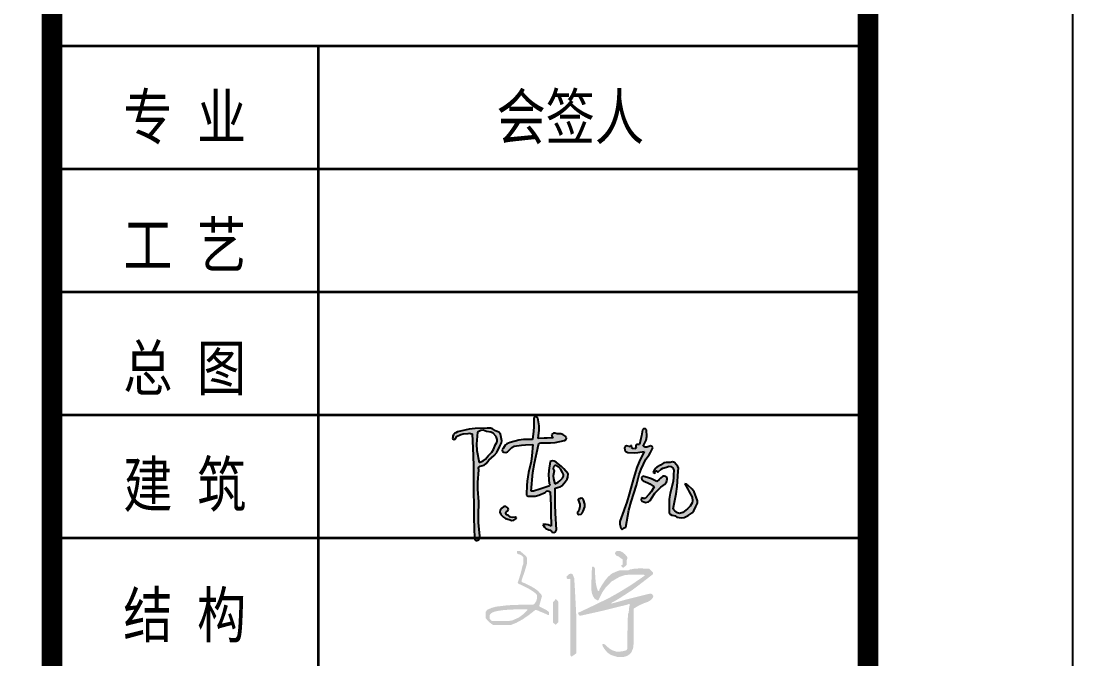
# Model space of a CAD drawing. Header units: millimetres. Extents: x 500457 to 783861, y -293369 to -162148.
# Drawn here: x 776162 to 783861, y -240776 to -236108 of the extents above; entities that cross this region are included whole.
import ezdxf

# ---------------------------------------------------------------- set-up
doc = ezdxf.new("R2010")
doc.units = ezdxf.units.MM
doc.header["$LTSCALE"] = 1000
for name, color, linetype in [('A-ANNO-TEXT', 7, 'Continuous'), ('COLU_DE', 7, 'Continuous'), ('PUB_TITLE', 4, 'Continuous'), ('WALL', 255, 'Continuous')]:
    doc.layers.add(name, color=color, linetype=linetype)
doc.layers.add('图框', color=4, linetype='Continuous', lineweight=35)
doc.styles.add('-黑体', font='simhei.ttf', dxfattribs={"width": 0.8})

# ---------------------------------------------------------------- blocks, each defined once
blk = doc.blocks.new('A$Cbb3eaced')
at = {"layer": '图框', "const_width": 150}
blk.add_lwpolyline([(-5972.7, 0), (-5972.7, -86100)], dxfattribs=at)
blk = doc.blocks.new('陈岚')
h = blk.add_hatch(color=256)
h.paths.add_polyline_path([(-3.976, 1.115), (-3.926, 1.233), (-3.919, 1.31), (-3.948, 1.435), (-3.991, 1.559), (-4.054, 1.625), (-4.177, 1.671), (-4.289, 1.741), (-4.366, 1.759), (-4.497, 1.747), (-4.936, 1.709), (-5.158, 1.666), (-5.58, 1.539), (-5.645, 1.504), (-5.677, 1.483), (-5.733, 1.435), (-5.745, 1.368), (-5.75, 1.335), (-5.761, 1.268), (-5.692, 1.257), (-5.632, 1.297), (-5.615, 1.365), (-5.457, 1.448), (-5.368, 1.477), (-5.191, 1.504), (-5.132, 1.517), (-5.098, 1.517), (-5.039, 1.504), (-4.944, 0.696), (-4.909, 0.289), (-4.865, -0.524), (-4.806, -1.258), (-4.774, -1.625), (-4.705, -2.358), (-4.696, -2.405), (-4.677, -2.431), (-4.636, -2.455), (-4.56, -2.411), (-4.525, -2.361), (-4.511, -2.274), (-4.592, -1.773), (-4.617, -1.518), (-4.636, -1.01), (-4.7, -0.536), (-4.714, -0.294), (-4.705, 0.185), (-4.718, 0.24), (-4.708, 0.281), (-4.67, 0.324), (-4.522, 0.374), (-4.447, 0.431), (-4.358, 0.56), (-4.165, 0.748), (-4.083, 0.868)])
h.paths.add_polyline_path([(-4.848, 1.127), (-4.837, 1.574), (-4.728, 1.649), (-4.639, 1.664), (-4.511, 1.629), (-4.35, 1.61), (-4.263, 1.571), (-4.143, 1.463), (-4.09, 1.352), (-4.09, 1.267), (-4.143, 1.157), (-4.205, 0.968), (-4.259, 0.874), (-4.393, 0.726), (-4.486, 0.589), (-4.56, 0.528), (-4.712, 0.462), (-4.822, 0.896)], flags=16)
h.paths.add_polyline_path([(-2.535, 1.294), (-2.511, 1.314), (-2.469, 1.324), (-2.114, 1.348), (-1.935, 1.379), (-1.593, 1.477), (-1.541, 1.508), (-1.524, 1.569), (-1.552, 1.622), (-1.671, 1.689), (-1.749, 1.707), (-1.885, 1.699), (-1.966, 1.724), (-2.025, 1.714), (-2.093, 1.664), (-2.081, 1.611), (-2.065, 1.583), (-2.024, 1.546), (-2.246, 1.523), (-2.357, 1.512), (-2.58, 1.49), (-2.557, 1.793), (-2.569, 1.951), (-2.635, 2.248), (-2.684, 2.285), (-2.751, 2.276), (-2.788, 2.227), (-2.769, 1.911), (-2.769, 1.751), (-2.788, 1.435), (-3.119, 1.408), (-3.286, 1.373), (-3.601, 1.268), (-3.728, 1.211), (-3.79, 1.154), (-3.858, 1.032), (-3.885, 0.982), (-3.871, 0.924), (-3.823, 0.893), (-3.741, 0.891), (-3.689, 0.914), (-3.635, 0.976), (-3.571, 1.054), (-3.532, 1.088), (-3.448, 1.143), (-3.175, 1.2), (-3.037, 1.223), (-2.76, 1.254), (-2.766, 0.83), (-2.786, 0.617), (-2.858, 0.199), (-2.884, -0.123), (-2.889, -0.285), (-2.885, -0.607), (-2.879, -0.646), (-2.855, -0.67), (-2.816, -0.677), (-2.557, -0.658), (-2.422, -0.62), (-2.191, -0.503), (-2.139, -0.451), (-2.078, -0.439), (-2.01, -0.468), (-1.956, -0.974), (-1.931, -1.226), (-1.885, -1.732), (-2.008, -1.695), (-2.076, -1.686), (-2.205, -1.691), (-2.138, -1.794), (-2.082, -1.84), (-1.968, -1.885), (-1.916, -1.891), (-1.885, -1.91), (-1.857, -1.955), (-1.777, -1.964), (-1.717, -1.934), (-1.677, -1.864), (-1.764, -1.248), (-1.795, -0.937), (-1.83, -0.315), (-1.664, -0.264), (-1.58, -0.204), (-1.475, -0.065), (-1.402, 0.039), (-1.38, 0.113), (-1.385, 0.24), (-1.554, 0.423), (-1.651, 0.505), (-1.857, 0.643), (-1.932, 0.686), (-1.993, 0.69), (-2.073, 0.657), (-2.11, 0.326), (-2.108, 0.154), (-2.066, -0.177), (-2.041, -0.199), (-2.044, -0.242), (-2.073, -0.26), (-2.292, -0.349), (-2.402, -0.393), (-2.621, -0.482), (-2.66, -0.482), (-2.68, -0.482), (-2.719, -0.482), (-2.692, 0.215), (-2.659, 0.565), (-2.552, 1.254)])
h.paths.add_polyline_path([(-1.941, 0.469), (-1.885, 0.532), (-1.743, 0.469), (-1.674, 0.408), (-1.593, 0.275), (-1.552, 0.205), (-1.548, 0.148), (-1.579, 0.073), (-1.677, -0.035), (-1.735, -0.084), (-1.857, -0.163), (-1.919, 0.023), (-1.932, 0.129), (-1.913, 0.324), (-1.95, 0.399)], flags=16)
h.paths.add_polyline_path([(-3.594, -1.302), (-3.537, -1.275), (-3.514, -1.213), (-3.538, -1.156), (-3.618, -1.115), (-3.694, -1.124), (-3.761, -1.184), (-3.823, -1.259), (-3.83, -1.342), (-3.781, -1.427), (-3.674, -1.52), (-3.606, -1.557), (-3.469, -1.594), (-3.363, -1.615), (-3.29, -1.598), (-3.205, -1.531), (-3.196, -1.51), (-3.21, -1.486), (-3.233, -1.482), (-3.342, -1.511), (-3.418, -1.498), (-3.51, -1.434), (-3.571, -1.418), (-3.606, -1.363)], flags=17)
h.paths.add_polyline_path([(-0.696, -0.847), (-0.753, -0.691), (-0.773, -0.641), (-0.846, -0.625), (-0.885, -0.663), (-0.913, -0.652), (-0.946, -0.674), (-0.947, -0.704), (-0.883, -0.854), (-0.872, -0.947), (-0.899, -1.107), (-0.941, -1.144), (-0.937, -1.214), (-0.892, -1.246), (-0.81, -1.223), (-0.766, -1.185), (-0.732, -1.107), (-0.691, -0.946)])
h.paths.add_polyline_path([(1.706, 1.407), (1.664, 1.458), (1.608, 1.473), (1.546, 1.449), (1.473, 1.41), (1.414, 1.408), (1.338, 1.442), (1.432, 1.67), (1.451, 1.808), (1.421, 2.053), (1.383, 2.097), (1.309, 2.094), (1.275, 2.046), (1.254, 1.828), (1.239, 1.72), (1.199, 1.504), (1.141, 1.498), (1.112, 1.489), (1.06, 1.463), (1.06, 1.422), (1.067, 1.4), (1.088, 1.365), (1.028, 1.325), (0.964, 1.328), (0.907, 1.372), (0.92, 1.398), (0.901, 1.433), (0.872, 1.435), (0.859, 1.4), (0.813, 1.386), (0.782, 1.407), (0.721, 1.417), (0.672, 1.393), (0.643, 1.338), (0.663, 1.255), (0.704, 1.209), (0.782, 1.178), (1.028, 1.18), (1.153, 1.194), (1.393, 1.247), (1.226, 0.851), (1.158, 0.644), (1.053, 0.226), (0.931, -0.374), (0.858, -0.672), (0.685, -1.26), (0.643, -1.41), (0.648, -1.504), (0.706, -1.649), (0.722, -1.669), (0.732, -1.678), (0.754, -1.691), (0.799, -1.65), (0.825, -1.633), (0.879, -1.607), (0.96, -0.968), (1.021, -0.649), (1.178, -0.024), (1.253, 0.381), (1.313, 0.582), (1.47, 0.963), (1.58, 1.131), (1.628, 1.222)])
h.paths.add_polyline_path([(2.216, 0.069), (2.283, 0.157), (2.298, 0.228), (2.301, 0.265), (2.296, 0.337), (2.247, 0.376), (2.205, 0.386), (2.144, 0.372), (2.055, 0.292), (2.01, 0.251), (1.921, 0.171), (1.717, 0.254), (1.61, 0.286), (1.393, 0.33), (1.348, 0.281), (1.362, 0.196), (1.421, 0.164), (1.595, 0.099), (1.679, 0.058), (1.838, -0.038), (1.738, -0.234), (1.675, -0.328), (1.532, -0.496), (1.477, -0.494), (1.449, -0.491), (1.393, -0.482), (1.384, -0.547), (1.426, -0.604), (1.491, -0.614), (1.516, -0.623), (1.528, -0.627), (1.553, -0.635), (1.664, -0.607), (1.725, -0.557), (1.775, -0.454), (1.88, -0.274), (1.944, -0.188), (2.088, -0.038), (2.176, 0.029)])
h.paths.add_polyline_path([(2.602, 0.844), (2.54, 0.912), (2.466, 0.93), (2.38, 0.9), (2.23, 0.897), (2.147, 0.869), (2.026, 0.782), (1.898, 0.701), (1.84, 0.638), (1.769, 0.504), (1.783, 0.474), (1.828, 0.466), (1.852, 0.49), (1.841, 0.524), (1.872, 0.563), (1.907, 0.56), (1.911, 0.538), (1.935, 0.523), (1.956, 0.532), (2.054, 0.636), (2.12, 0.679), (2.255, 0.726), (2.346, 0.761), (2.416, 0.753), (2.498, 0.699), (2.505, 0.668), (2.513, 0.653), (2.533, 0.629), (2.533, 0.457), (2.533, 0.371), (2.533, 0.199), (2.446, -0.233), (2.429, -0.459), (2.449, -0.899), (2.463, -0.973), (2.494, -1.015), (2.56, -1.052), (2.641, -1.054), (2.685, -1.066), (2.755, -1.107), (2.924, -1.123), (3.021, -1.103), (3.172, -1.024), (3.309, -0.916), (3.368, -0.838), (3.436, -0.677), (3.488, -0.548), (3.485, -0.453), (3.422, -0.329), (3.336, -0.129), (3.261, -0.032), (3.088, 0.101), (3.049, 0.128), (3.024, 0.137), (2.977, 0.143), (3.094, -0.046), (3.153, -0.14), (3.269, -0.329), (3.295, -0.464), (3.285, -0.546), (3.227, -0.67), (3.13, -0.78), (3.076, -0.832), (2.963, -0.927), (2.848, -0.963), (2.765, -0.951), (2.665, -0.885), (2.639, -0.858), (2.627, -0.844), (2.602, -0.816), (2.672, -0.252), (2.69, 0.033), (2.692, 0.601), (2.702, 0.705), (2.677, 0.772)])
for p, q in [((-2.751, 2.276), (-2.788, 2.227)), ((-2.788, 2.227), (-2.769, 1.911)), ((-2.684, 2.285), (-2.751, 2.276)), ((-2.635, 2.248), (-2.684, 2.285)), ((-2.569, 1.951), (-2.635, 2.248)), ((1.275, 2.046), (1.254, 1.828)), ((1.309, 2.094), (1.275, 2.046)), ((1.383, 2.097), (1.309, 2.094)), ((1.421, 2.053), (1.383, 2.097)), ((1.451, 1.808), (1.421, 2.053)), ((-5.158, 1.666), (-5.58, 1.539)), ((-4.936, 1.709), (-5.158, 1.666)), ((-4.497, 1.747), (-4.936, 1.709)), ((-4.837, 1.574), (-4.848, 1.127)), ((-4.728, 1.649), (-4.837, 1.574)), ((-4.639, 1.664), (-4.728, 1.649)), ((-4.511, 1.629), (-4.639, 1.664)), ((-4.35, 1.61), (-4.511, 1.629)), ((-4.366, 1.759), (-4.497, 1.747)), ((-4.289, 1.741), (-4.366, 1.759)), ((-4.263, 1.571), (-4.35, 1.61)), ((-4.177, 1.671), (-4.289, 1.741)), ((-4.143, 1.463), (-4.263, 1.571)), ((-4.054, 1.625), (-4.177, 1.671)), ((-3.991, 1.559), (-4.054, 1.625)), ((-2.769, 1.751), (-2.788, 1.435)), ((-2.769, 1.911), (-2.769, 1.751)), ((-2.58, 1.49), (-2.557, 1.793)), ((-2.557, 1.793), (-2.569, 1.951)), ((-2.025, 1.714), (-2.093, 1.664)), ((-2.093, 1.664), (-2.081, 1.611)), ((-2.081, 1.611), (-2.065, 1.583)), ((-2.065, 1.583), (-2.024, 1.546)), ((-1.966, 1.724), (-2.025, 1.714)), ((-1.885, 1.699), (-1.966, 1.724)), ((-1.749, 1.707), (-1.885, 1.699)), ((-1.671, 1.689), (-1.749, 1.707)), ((-1.552, 1.622), (-1.671, 1.689)), ((-1.524, 1.569), (-1.552, 1.622)), ((-1.541, 1.508), (-1.524, 1.569)), ((1.239, 1.72), (1.199, 1.504)), ((1.254, 1.828), (1.239, 1.72)), ((1.338, 1.442), (1.432, 1.67)), ((1.432, 1.67), (1.451, 1.808)), ((-5.75, 1.335), (-5.761, 1.268)), ((-5.761, 1.268), (-5.692, 1.257)), ((-5.745, 1.368), (-5.75, 1.335)), ((-5.733, 1.435), (-5.745, 1.368)), ((-5.677, 1.483), (-5.733, 1.435)), ((-5.692, 1.257), (-5.632, 1.297)), ((-5.645, 1.504), (-5.677, 1.483)), ((-5.58, 1.539), (-5.645, 1.504)), ((-5.632, 1.297), (-5.615, 1.365)), ((-5.615, 1.365), (-5.457, 1.448)), ((-5.457, 1.448), (-5.368, 1.477)), ((-5.368, 1.477), (-5.191, 1.504)), ((-5.191, 1.504), (-5.132, 1.517)), ((-5.132, 1.517), (-5.098, 1.517)), ((-5.098, 1.517), (-5.039, 1.504)), ((-5.039, 1.504), (-4.944, 0.696)), ((-4.09, 1.352), (-4.143, 1.463)), ((-4.143, 1.157), (-4.09, 1.267)), ((-4.09, 1.267), (-4.09, 1.352)), ((-3.948, 1.435), (-3.991, 1.559)), ((-3.976, 1.115), (-3.926, 1.233)), ((-3.919, 1.31), (-3.948, 1.435)), ((-3.926, 1.233), (-3.919, 1.31)), ((-3.728, 1.211), (-3.79, 1.154)), ((-3.601, 1.268), (-3.728, 1.211)), ((-3.286, 1.373), (-3.601, 1.268)), ((-3.448, 1.143), (-3.175, 1.2)), ((-3.119, 1.408), (-3.286, 1.373)), ((-3.175, 1.2), (-3.037, 1.223)), ((-2.788, 1.435), (-3.119, 1.408)), ((-3.037, 1.223), (-2.76, 1.254)), ((-2.76, 1.254), (-2.766, 0.83)), ((-2.659, 0.565), (-2.552, 1.254)), ((-2.357, 1.512), (-2.58, 1.49)), ((-2.552, 1.254), (-2.535, 1.294)), ((-2.535, 1.294), (-2.511, 1.314)), ((-2.511, 1.314), (-2.469, 1.324)), ((-2.469, 1.324), (-2.114, 1.348)), ((-2.246, 1.523), (-2.357, 1.512)), ((-2.024, 1.546), (-2.246, 1.523)), ((-2.114, 1.348), (-1.935, 1.379)), ((-1.935, 1.379), (-1.593, 1.477)), ((-1.593, 1.477), (-1.541, 1.508)), ((0.672, 1.393), (0.643, 1.338)), ((0.643, 1.338), (0.663, 1.255)), ((0.663, 1.255), (0.704, 1.209)), ((0.721, 1.417), (0.672, 1.393)), ((0.704, 1.209), (0.782, 1.178)), ((0.782, 1.407), (0.721, 1.417)), ((0.813, 1.386), (0.782, 1.407)), ((0.782, 1.178), (1.028, 1.18)), ((0.859, 1.4), (0.813, 1.386)), ((0.872, 1.435), (0.859, 1.4)), ((0.901, 1.433), (0.872, 1.435)), ((0.92, 1.398), (0.901, 1.433)), ((0.907, 1.372), (0.92, 1.398)), ((0.964, 1.328), (0.907, 1.372)), ((1.028, 1.325), (0.964, 1.328)), ((1.088, 1.365), (1.028, 1.325)), ((1.028, 1.18), (1.153, 1.194)), ((1.112, 1.489), (1.06, 1.463)), ((1.06, 1.463), (1.06, 1.422)), ((1.06, 1.422), (1.067, 1.4)), ((1.067, 1.4), (1.088, 1.365)), ((1.141, 1.498), (1.112, 1.489)), ((1.199, 1.504), (1.141, 1.498)), ((1.153, 1.194), (1.393, 1.247)), ((1.393, 1.247), (1.226, 0.851)), ((1.414, 1.408), (1.338, 1.442)), ((1.473, 1.41), (1.414, 1.408)), ((1.546, 1.449), (1.473, 1.41)), ((1.608, 1.473), (1.546, 1.449)), ((1.58, 1.131), (1.628, 1.222)), ((1.664, 1.458), (1.608, 1.473)), ((1.628, 1.222), (1.706, 1.407)), ((1.706, 1.407), (1.664, 1.458)), ((-4.848, 1.127), (-4.822, 0.896)), ((-4.822, 0.896), (-4.712, 0.462)), ((-4.393, 0.726), (-4.259, 0.874)), ((-4.259, 0.874), (-4.205, 0.968)), ((-4.205, 0.968), (-4.143, 1.157)), ((-4.165, 0.748), (-4.083, 0.868)), ((-4.083, 0.868), (-3.976, 1.115)), ((-3.858, 1.032), (-3.885, 0.982)), ((-3.885, 0.982), (-3.871, 0.924)), ((-3.871, 0.924), (-3.823, 0.893)), ((-3.79, 1.154), (-3.858, 1.032)), ((-3.823, 0.893), (-3.741, 0.891)), ((-3.741, 0.891), (-3.689, 0.914)), ((-3.689, 0.914), (-3.635, 0.976)), ((-3.635, 0.976), (-3.571, 1.054)), ((-3.571, 1.054), (-3.532, 1.088)), ((-3.532, 1.088), (-3.448, 1.143)), ((-2.766, 0.83), (-2.786, 0.617)), ((1.226, 0.851), (1.158, 0.644)), ((1.313, 0.582), (1.47, 0.963)), ((1.47, 0.963), (1.58, 1.131)), ((2.147, 0.869), (2.026, 0.782)), ((2.23, 0.897), (2.147, 0.869)), ((2.38, 0.9), (2.23, 0.897)), ((2.466, 0.93), (2.38, 0.9)), ((2.54, 0.912), (2.466, 0.93)), ((2.602, 0.844), (2.54, 0.912)), ((2.677, 0.772), (2.602, 0.844)), ((-4.944, 0.696), (-4.909, 0.289)), ((-4.712, 0.462), (-4.56, 0.528)), ((-4.56, 0.528), (-4.486, 0.589)), ((-4.522, 0.374), (-4.447, 0.431)), ((-4.486, 0.589), (-4.393, 0.726)), ((-4.447, 0.431), (-4.358, 0.56)), ((-4.358, 0.56), (-4.165, 0.748)), ((-2.786, 0.617), (-2.858, 0.199)), ((-2.692, 0.215), (-2.659, 0.565)), ((-2.073, 0.657), (-2.11, 0.326)), ((-1.993, 0.69), (-2.073, 0.657)), ((-1.932, 0.686), (-1.993, 0.69)), ((-1.941, 0.469), (-1.95, 0.399)), ((-1.95, 0.399), (-1.913, 0.324)), ((-1.885, 0.532), (-1.941, 0.469)), ((-1.857, 0.643), (-1.932, 0.686)), ((-1.743, 0.469), (-1.885, 0.532)), ((-1.651, 0.505), (-1.857, 0.643)), ((-1.674, 0.408), (-1.743, 0.469)), ((-1.593, 0.275), (-1.674, 0.408)), ((-1.554, 0.423), (-1.651, 0.505)), ((-1.385, 0.24), (-1.554, 0.423)), ((1.158, 0.644), (1.053, 0.226)), ((1.253, 0.381), (1.313, 0.582)), ((1.84, 0.638), (1.769, 0.504)), ((1.769, 0.504), (1.783, 0.474)), ((1.783, 0.474), (1.828, 0.466)), ((1.828, 0.466), (1.852, 0.49)), ((1.898, 0.701), (1.84, 0.638)), ((1.841, 0.524), (1.872, 0.563)), ((1.852, 0.49), (1.841, 0.524)), ((1.872, 0.563), (1.907, 0.56)), ((2.026, 0.782), (1.898, 0.701)), ((1.907, 0.56), (1.911, 0.538)), ((1.911, 0.538), (1.935, 0.523)), ((1.935, 0.523), (1.956, 0.532)), ((1.956, 0.532), (2.054, 0.636)), ((2.054, 0.636), (2.12, 0.679)), ((2.12, 0.679), (2.255, 0.726)), ((2.255, 0.726), (2.346, 0.761)), ((2.346, 0.761), (2.416, 0.753)), ((2.416, 0.753), (2.498, 0.699)), ((2.498, 0.699), (2.505, 0.668)), ((2.505, 0.668), (2.513, 0.653)), ((2.513, 0.653), (2.533, 0.629)), ((2.533, 0.629), (2.533, 0.457)), ((2.533, 0.457), (2.533, 0.371)), ((2.702, 0.705), (2.677, 0.772)), ((2.69, 0.033), (2.692, 0.601)), ((2.692, 0.601), (2.702, 0.705)), ((-4.909, 0.289), (-4.865, -0.524)), ((-4.718, 0.24), (-4.708, 0.281)), ((-4.705, 0.185), (-4.718, 0.24)), ((-4.714, -0.294), (-4.705, 0.185)), ((-4.708, 0.281), (-4.67, 0.324)), ((-4.67, 0.324), (-4.522, 0.374)), ((-2.858, 0.199), (-2.884, -0.123)), ((-2.719, -0.482), (-2.692, 0.215)), ((-2.11, 0.326), (-2.108, 0.154)), ((-2.108, 0.154), (-2.066, -0.177)), ((-1.913, 0.324), (-1.932, 0.129)), ((-1.932, 0.129), (-1.919, 0.023)), ((-1.919, 0.023), (-1.857, -0.163)), ((-1.677, -0.035), (-1.579, 0.073)), ((-1.552, 0.205), (-1.593, 0.275)), ((-1.579, 0.073), (-1.548, 0.148)), ((-1.548, 0.148), (-1.552, 0.205)), ((-1.475, -0.065), (-1.402, 0.039)), ((-1.402, 0.039), (-1.38, 0.113)), ((-1.38, 0.113), (-1.385, 0.24)), ((1.053, 0.226), (0.931, -0.374)), ((1.178, -0.024), (1.253, 0.381)), ((1.393, 0.33), (1.348, 0.281)), ((1.348, 0.281), (1.362, 0.196)), ((1.362, 0.196), (1.421, 0.164)), ((1.61, 0.286), (1.393, 0.33)), ((1.421, 0.164), (1.595, 0.099)), ((1.595, 0.099), (1.679, 0.058)), ((1.717, 0.254), (1.61, 0.286)), ((1.679, 0.058), (1.838, -0.038)), ((1.921, 0.171), (1.717, 0.254)), ((2.01, 0.251), (1.921, 0.171)), ((2.055, 0.292), (2.01, 0.251)), ((2.144, 0.372), (2.055, 0.292)), ((2.088, -0.038), (2.176, 0.029)), ((2.205, 0.386), (2.144, 0.372)), ((2.176, 0.029), (2.216, 0.069)), ((2.247, 0.376), (2.205, 0.386)), ((2.216, 0.069), (2.283, 0.157)), ((2.296, 0.337), (2.247, 0.376)), ((2.283, 0.157), (2.298, 0.228)), ((2.301, 0.265), (2.296, 0.337)), ((2.298, 0.228), (2.301, 0.265)), ((2.533, 0.199), (2.446, -0.233)), ((2.533, 0.371), (2.533, 0.199)), ((2.672, -0.252), (2.69, 0.033)), ((3.024, 0.137), (2.977, 0.143)), ((2.977, 0.143), (3.094, -0.046)), ((3.049, 0.128), (3.024, 0.137)), ((3.088, 0.101), (3.049, 0.128)), ((3.261, -0.032), (3.088, 0.101)), ((-4.7, -0.536), (-4.714, -0.294)), ((-2.884, -0.123), (-2.889, -0.285)), ((-2.889, -0.285), (-2.885, -0.607)), ((-2.292, -0.349), (-2.402, -0.393)), ((-2.073, -0.26), (-2.292, -0.349)), ((-2.044, -0.242), (-2.073, -0.26)), ((-2.066, -0.177), (-2.041, -0.199)), ((-2.041, -0.199), (-2.044, -0.242)), ((-1.857, -0.163), (-1.735, -0.084)), ((-1.83, -0.315), (-1.664, -0.264)), ((-1.795, -0.937), (-1.83, -0.315)), ((-1.735, -0.084), (-1.677, -0.035)), ((-1.664, -0.264), (-1.58, -0.204)), ((-1.58, -0.204), (-1.475, -0.065)), ((0.931, -0.374), (0.858, -0.672)), ((1.021, -0.649), (1.178, -0.024)), ((1.675, -0.328), (1.532, -0.496)), ((1.738, -0.234), (1.675, -0.328)), ((1.838, -0.038), (1.738, -0.234)), ((1.775, -0.454), (1.88, -0.274)), ((1.88, -0.274), (1.944, -0.188)), ((1.944, -0.188), (2.088, -0.038)), ((2.446, -0.233), (2.429, -0.459)), ((2.602, -0.816), (2.672, -0.252)), ((3.094, -0.046), (3.153, -0.14)), ((3.153, -0.14), (3.269, -0.329)), ((3.336, -0.129), (3.261, -0.032)), ((3.269, -0.329), (3.295, -0.464)), ((3.422, -0.329), (3.336, -0.129)), ((3.485, -0.453), (3.422, -0.329)), ((-4.865, -0.524), (-4.806, -1.258)), ((-4.636, -1.01), (-4.7, -0.536)), ((-2.885, -0.607), (-2.879, -0.646)), ((-2.879, -0.646), (-2.855, -0.67)), ((-2.855, -0.67), (-2.816, -0.677)), ((-2.816, -0.677), (-2.557, -0.658)), ((-2.68, -0.482), (-2.719, -0.482)), ((-2.66, -0.482), (-2.68, -0.482)), ((-2.621, -0.482), (-2.66, -0.482)), ((-2.402, -0.393), (-2.621, -0.482)), ((-2.557, -0.658), (-2.422, -0.62)), ((-2.422, -0.62), (-2.191, -0.503)), ((-2.191, -0.503), (-2.139, -0.451)), ((-2.139, -0.451), (-2.078, -0.439)), ((-2.078, -0.439), (-2.01, -0.468)), ((-2.01, -0.468), (-1.956, -0.974)), ((-0.946, -0.674), (-0.947, -0.704)), ((-0.947, -0.704), (-0.883, -0.854)), ((-0.913, -0.652), (-0.946, -0.674)), ((-0.885, -0.663), (-0.913, -0.652)), ((-0.846, -0.625), (-0.885, -0.663)), ((-0.773, -0.641), (-0.846, -0.625)), ((-0.753, -0.691), (-0.773, -0.641)), ((-0.696, -0.847), (-0.753, -0.691)), ((0.858, -0.672), (0.685, -1.26)), ((0.96, -0.968), (1.021, -0.649)), ((1.393, -0.482), (1.384, -0.547)), ((1.384, -0.547), (1.426, -0.604)), ((1.449, -0.491), (1.393, -0.482)), ((1.426, -0.604), (1.491, -0.614)), ((1.477, -0.494), (1.449, -0.491)), ((1.532, -0.496), (1.477, -0.494)), ((1.491, -0.614), (1.516, -0.623)), ((1.516, -0.623), (1.528, -0.627)), ((1.528, -0.627), (1.553, -0.635)), ((1.553, -0.635), (1.664, -0.607)), ((1.664, -0.607), (1.725, -0.557)), ((1.725, -0.557), (1.775, -0.454)), ((2.429, -0.459), (2.449, -0.899)), ((3.13, -0.78), (3.076, -0.832)), ((3.227, -0.67), (3.13, -0.78)), ((3.285, -0.546), (3.227, -0.67)), ((3.295, -0.464), (3.285, -0.546)), ((3.368, -0.838), (3.436, -0.677)), ((3.436, -0.677), (3.488, -0.548)), ((3.488, -0.548), (3.485, -0.453)), ((-4.617, -1.518), (-4.636, -1.01)), ((-3.694, -1.124), (-3.761, -1.184)), ((-3.618, -1.115), (-3.694, -1.124)), ((-3.538, -1.156), (-3.618, -1.115)), ((-3.514, -1.213), (-3.538, -1.156)), ((-1.956, -0.974), (-1.931, -1.226)), ((-1.764, -1.248), (-1.795, -0.937)), ((-0.899, -1.107), (-0.941, -1.144)), ((-0.941, -1.144), (-0.937, -1.214)), ((-0.872, -0.947), (-0.899, -1.107)), ((-0.883, -0.854), (-0.872, -0.947)), ((-0.766, -1.185), (-0.732, -1.107)), ((-0.732, -1.107), (-0.691, -0.946)), ((-0.691, -0.946), (-0.696, -0.847)), ((0.879, -1.607), (0.96, -0.968)), ((2.449, -0.899), (2.463, -0.973)), ((2.463, -0.973), (2.494, -1.015)), ((2.494, -1.015), (2.56, -1.052)), ((2.56, -1.052), (2.641, -1.054)), ((2.627, -0.844), (2.602, -0.816)), ((2.639, -0.858), (2.627, -0.844)), ((2.665, -0.885), (2.639, -0.858)), ((2.641, -1.054), (2.685, -1.066)), ((2.765, -0.951), (2.665, -0.885)), ((2.685, -1.066), (2.755, -1.107)), ((2.755, -1.107), (2.924, -1.123)), ((2.848, -0.963), (2.765, -0.951)), ((2.963, -0.927), (2.848, -0.963)), ((2.924, -1.123), (3.021, -1.103)), ((3.076, -0.832), (2.963, -0.927)), ((3.021, -1.103), (3.172, -1.024)), ((3.172, -1.024), (3.309, -0.916)), ((3.309, -0.916), (3.368, -0.838)), ((-4.806, -1.258), (-4.774, -1.625)), ((-4.592, -1.773), (-4.617, -1.518)), ((-3.823, -1.259), (-3.83, -1.342)), ((-3.83, -1.342), (-3.781, -1.427)), ((-3.761, -1.184), (-3.823, -1.259)), ((-3.781, -1.427), (-3.674, -1.52)), ((-3.674, -1.52), (-3.606, -1.557)), ((-3.606, -1.363), (-3.594, -1.302)), ((-3.571, -1.418), (-3.606, -1.363)), ((-3.606, -1.557), (-3.469, -1.594)), ((-3.594, -1.302), (-3.537, -1.275)), ((-3.51, -1.434), (-3.571, -1.418)), ((-3.537, -1.275), (-3.514, -1.213)), ((-3.418, -1.498), (-3.51, -1.434)), ((-3.342, -1.511), (-3.418, -1.498)), ((-3.233, -1.482), (-3.342, -1.511)), ((-3.29, -1.598), (-3.205, -1.531)), ((-3.21, -1.486), (-3.233, -1.482)), ((-3.196, -1.51), (-3.21, -1.486)), ((-3.205, -1.531), (-3.196, -1.51)), ((-1.931, -1.226), (-1.885, -1.732)), ((-1.677, -1.864), (-1.764, -1.248)), ((-0.937, -1.214), (-0.892, -1.246)), ((-0.892, -1.246), (-0.81, -1.223)), ((-0.81, -1.223), (-0.766, -1.185)), ((0.685, -1.26), (0.643, -1.41)), ((0.643, -1.41), (0.648, -1.504)), ((0.648, -1.504), (0.706, -1.649)), ((-4.774, -1.625), (-4.705, -2.358)), ((-4.511, -2.274), (-4.592, -1.773)), ((-3.469, -1.594), (-3.363, -1.615)), ((-3.363, -1.615), (-3.29, -1.598)), ((-2.076, -1.686), (-2.205, -1.691)), ((-2.205, -1.691), (-2.138, -1.794)), ((-2.138, -1.794), (-2.082, -1.84)), ((-2.082, -1.84), (-1.968, -1.885)), ((-2.008, -1.695), (-2.076, -1.686)), ((-1.885, -1.732), (-2.008, -1.695)), ((-1.968, -1.885), (-1.916, -1.891)), ((-1.916, -1.891), (-1.885, -1.91)), ((-1.885, -1.91), (-1.857, -1.955)), ((-1.857, -1.955), (-1.777, -1.964)), ((-1.777, -1.964), (-1.717, -1.934)), ((-1.717, -1.934), (-1.677, -1.864)), ((0.706, -1.649), (0.722, -1.669)), ((0.722, -1.669), (0.732, -1.678)), ((0.732, -1.678), (0.754, -1.691)), ((0.754, -1.691), (0.799, -1.65)), ((0.799, -1.65), (0.825, -1.633)), ((0.825, -1.633), (0.879, -1.607)), ((-4.525, -2.361), (-4.511, -2.274)), ((-4.705, -2.358), (-4.696, -2.405)), ((-4.696, -2.405), (-4.677, -2.431)), ((-4.677, -2.431), (-4.636, -2.455)), ((-4.636, -2.455), (-4.56, -2.411)), ((-4.56, -2.411), (-4.525, -2.361))]:
    blk.add_line(p, q)
blk = doc.blocks.new('A$C57a0c051')
at = {"layer": 'COLU_DE'}
h = blk.add_hatch(color=256, dxfattribs=at)
h.paths.add_polyline_path([(3438.4, -24007.8), (3459.8, -23945), (3477.2, -23886.6), (3476.5, -23845.2), (3469.5, -23832.8), (3452.8, -23818.5), (3432.4, -23801.3), (3425.4, -23795.4), (3408.1, -23794.7), (3404.6, -23796.1), (3403.7, -23802.4), (3402.9, -23808), (3404.9, -23812.4), (3410.1, -23817.8), (3415.5, -23819.3), (3421.9, -23821.1), (3428, -23822.8), (3432.4, -23826.5), (3439, -23829), (3444.4, -23835.3), (3449.6, -23841.3), (3449.9, -23851.2), (3449.6, -23865.1), (3449.3, -23878.7), (3449.1, -23888), (3448.9, -23894), (3445.3, -23901.3), (3443.5, -23907.6), (3441.1, -23916.2), (3439.6, -23921.3), (3438.4, -23931), (3434.3, -23942.9), (3430.1, -23960.9), (3425, -23975.5), (3421.1, -23992.3), (3415.5, -24007.7), (3411.8, -24017.7), (3409.1, -24025.3), (3412.3, -24032.8), (3419.7, -24037.9), (3433.9, -24043.6), (3448.7, -24051.7), (3468.8, -24060.6), (3490.9, -24072.9), (3513.5, -24086.4), (3530.8, -24099.1), (3539.9, -24105.8), (3546.8, -24113.4), (3550.1, -24121.7), (3550.4, -24129.4), (3549.2, -24144.7), (3545.7, -24160.7), (3538.6, -24172.2), (3530.4, -24182.9), (3520.7, -24189.1), (3450.3, -24189.1), (3381, -24190.1), (3324.2, -24193.9), (3287, -24198.8), (3251.9, -24202.7), (3219.6, -24211.4), (3184.5, -24226.3), (3174.4, -24241.7), (3173.4, -24285.5), (3187.8, -24303.3), (3205.2, -24320.6), (3227.8, -24336.5), (3356.4, -24337.9), (3400.7, -24320.1), (3444.5, -24296), (3483.9, -24269.1), (3516.2, -24244.1), (3539.1, -24226.3), (3560, -24233), (3569.3, -24237.8), (3605.4, -24252.3), (3630, -24263.8), (3637.7, -24263.8), (3638.6, -24252.7), (3637.2, -24241.7), (3619.8, -24228.7), (3589, -24213.3), (3568.6, -24203.1), (3566.9, -24195.5), (3586.1, -24127), (3582.3, -24114.5), (3556.3, -24087), (3531.2, -24068.7), (3497.5, -24049.5), (3468, -24034.9), (3437.8, -24022.4)])
h.paths.add_polyline_path([(3432.6, -24222.3), (3463.6, -24221.4), (3479.5, -24222.6), (3479.9, -24228.9), (3473.3, -24235.2), (3448.2, -24259.4), (3416.7, -24282.7), (3369.2, -24303.6), (3338.5, -24308.4), (3221.5, -24308.7), (3204.1, -24292.5), (3203.8, -24264.4), (3209.9, -24255.3), (3224.7, -24245.1), (3240.6, -24239.3), (3269.5, -24233), (3304, -24228.2), (3332.6, -24226), (3360.8, -24224.6), (3392.5, -24222.9)], flags=16)
h.paths.add_polyline_path([(3706.6, -24167.4), (3688.7, -24146.5), (3667.8, -24169.6), (3667.1, -24318.8), (3686.5, -24336), (3706.7, -24315.8)])
h.paths.add_polyline_path([(3832.8, -24177.5), (3826.6, -24059.8), (3822.4, -23995.4), (3811.8, -23967.9), (3800.1, -23960.4), (3785.9, -23964), (3776.5, -23973.1), (3766.1, -23981.2), (3766.4, -23994.1), (3772.6, -23999.6), (3786.8, -23999.3), (3794.6, -24001.3), (3794.1, -24558.3), (3802, -24569.8), (3838.4, -24544.3), (3838.2, -24285.2)])
h.paths.add_polyline_path([(4210.4, -24188.7), (4220.7, -24183.2), (4228.2, -24183.8), (4228.4, -24192.2), (4224.8, -24208.8), (4221.3, -24243.8), (4216.6, -24256.7), (4215.7, -24278.8), (4212.7, -24298.8), (4213.2, -24350), (4211.9, -24393.8), (4211.5, -24442.4), (4212, -24473.6), (4211.5, -24506.9), (4209, -24516.6), (4201, -24523.4), (4181.2, -24528.6), (4155.1, -24532.2), (4129.6, -24531.4), (4102.4, -24522.7), (4080.6, -24510.1), (4060.6, -24492.6), (4045.6, -24479.4), (4041.5, -24475.6), (4033.8, -24475.3), (4028.8, -24479.4), (4029.8, -24488.9), (4035.3, -24499.1), (4041.8, -24510.9), (4053.6, -24524.9), (4063.6, -24536.7), (4080.1, -24549.7), (4092.1, -24556.9), (4116, -24564.3), (4136.3, -24570.6), (4161.9, -24572), (4191.4, -24569.9), (4218.4, -24559), (4239.8, -24539), (4252, -24511.3), (4255.6, -24496.9), (4256.6, -24472.7), (4257.2, -24401.2), (4256.7, -24332.5), (4257.7, -24217.1), (4291.3, -24197), (4331.3, -24178.2), (4360.5, -24168.4), (4385.4, -24153), (4399.1, -24135.8), (4401.6, -24124.1), (4393.4, -24113), (4384.5, -24108.4), (4367.9, -24109.5), (4351.9, -24113.8), (4321.3, -24121.5), (4283.6, -24130.7), (4247.3, -24139.5), (4216.2, -24147.3), (4192.4, -24153.8), (4136, -24169.6), (4099.1, -24179.3), (4089.1, -24179.3), (4093.7, -24175.9), (4122.6, -24160.4), (4162.3, -24136.4), (4195.7, -24114.7), (4247.5, -24081.2), (4313.8, -24031.2), (4399.1, -23965.2), (4399.9, -23952.7), (4391, -23945.1), (4375.3, -23928.1), (4369.6, -23925.3), (4324.8, -23923.7), (4291.3, -23923.7), (4265.5, -23924.9), (4231.6, -23931), (4214.7, -23938.2), (4180.8, -23938.2), (4152.1, -23938.2), (4127.2, -23947.5), (4098.2, -23960.7), (4071, -23983.5), (4047, -24012.1), (4023.8, -24047.3), (4012, -24067.7), (4006.2, -24078.8), (4006.2, -24084.5), (4002.1, -24088.5), (3994.9, -24085.1), (3988.1, -24065.9), (3979.9, -24025.6), (3976.1, -23979.6), (3973.2, -23919.7), (3967.8, -23913.9), (3959.9, -23909.1), (3954.1, -23910.7), (3950.9, -23942.1), (3949.5, -23983.5), (3948.1, -24034.4), (3947.4, -24078.5), (3952.7, -24107.1), (3960.7, -24128), (3973.3, -24145.9), (3991.8, -24156.7), (3999.2, -24155.3), (4013.5, -24127), (4029.4, -24095.5), (4052.9, -24062.9), (4094.2, -24019.8), (4152.5, -23985.8), (4192.8, -23972.2), (4231.3, -23968.3), (4286.5, -23967.9), (4316, -23968.6), (4336.6, -23970.5), (4338.2, -23973.3), (4336.4, -23977.4), (4230.9, -24049.5), (4145.6, -24101.2), (4075.1, -24140.8), (4008.6, -24172.9), (3951.7, -24200.5), (3851.1, -24247.9), (3851.7, -24256.5), (3863.6, -24270.4), (4008.1, -24238.2), (4167.3, -24199)])
h.paths.add_polyline_path([(4210.4, -23854.1), (4211.2, -23844.2), (4208.6, -23836.8), (4195, -23820.5), (4179.8, -23807.2), (4163.6, -23798.5), (4153.5, -23794.5), (4138.3, -23795), (4127.4, -23799.5), (4123.1, -23806.5), (4120.5, -23814.4), (4122.9, -23818.8), (4131.7, -23830.2), (4147.2, -23835.9), (4162.2, -23847.3), (4173.6, -23855), (4177.7, -23858.6), (4178, -23871.3), (4177.7, -23886.8), (4176.4, -23895), (4169.7, -23900.3), (4165.2, -23904.1), (4169.4, -23909.9), (4176.1, -23916), (4181.7, -23918.4), (4191.5, -23910.7), (4202.4, -23901.1), (4206.2, -23895.8), (4205.4, -23875.3), (4207.2, -23862)])
at = {"layer": '图框', "color": 4}
for p, q in [((0, -20100), (6000, -20100)), ((0, -21000), (6000, -21000)), ((0, -21900), (6000, -21900)), ((0, -22800), (6000, -22800)), ((0, -23700), (6000, -23700))]:
    blk.add_line(p, q, dxfattribs=at)
at = {"layer": '图框', "linetype": 'Continuous'}
blk.add_line((1950, -27300), (1950, -20100), dxfattribs=at)
at = {"layer": 'A-ANNO-TEXT', "xscale": 196.8299825955536, "yscale": 196.8299825955536, "zscale": 196.8299825955536, "rotation": 356.403236448049}
blk.add_blockref('陈岚', (4046.4, -23295.8, 2290.3), dxfattribs=at)
at = {"layer": '图框', "style": '-黑体', "width": 0.8}
for s, p in [('专 业', (522.1, -20783.9)), ('会签人', (3253.4, -20783.9)), ('工 艺', (522.1, -21721.4)), ('总 图', (522.1, -22621.4)), ('建 筑', (522.1, -23473.4)), ('结 构', (522.1, -24428.9))]:
    blk.add_text(s, height=330, dxfattribs=at).set_placement(p)

msp = doc.modelspace()

# ---------------------------------------------------------------- linework, layer by layer
at = {"layer": 'PUB_TITLE'}
msp.add_lwpolyline([(657892, -259240.7), (783860.9, -259240.7), (783860.9, -170140.7), (657892, -170140.7)], close=True, dxfattribs=at)
at = {"layer": 'PUB_TITLE', "const_width": 150}
msp.add_lwpolyline([(661642, -257740.7), (782360.9, -257740.7), (782360.9, -171640.7), (661642, -171640.7)], close=True, dxfattribs=at)

# ---------------------------------------------------------------- block references
at = {"layer": 'WALL', "color": 0}
for name, p in [('A$Cbb3eaced', (782360.9, -171640.7)), ('A$C57a0c051', (776388.2, -216190.7))]:
    msp.add_blockref(name, p, dxfattribs=at)

doc.saveas('drawing.dxf')
